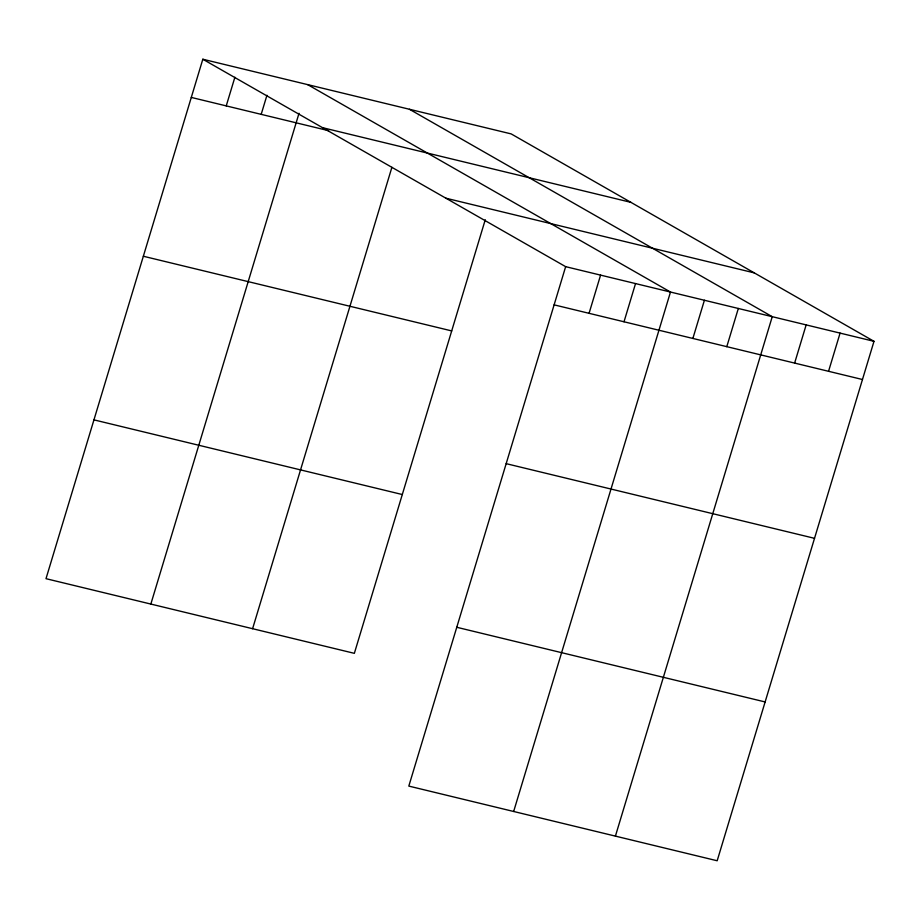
<?xml version="1.0" encoding="UTF-8"?>
<svg xmlns="http://www.w3.org/2000/svg" width="920" height="920" viewBox="0 0 920 920"><rect width="100%" height="100%" fill="white"/><g stroke="black" fill="none" stroke-linecap="round" stroke-linejoin="round"><path stroke-width="1.38" d="M202.825 59.236L565.65 266.662L408.813 786.094L717.174 860.763L874 341.32L511.186 133.906L202.825 59.236L46 578.68L354.349 653.338L485.265 219.742M226.239 105.892L234.887 77.245M261.188 114.356L266.95 95.266M150.845 604.06L299.023 113.275M252.597 628.705L391.897 167.314M589.064 313.317L600.587 275.126M624.013 321.77L635.536 283.578M513.659 811.474L670.484 292.042L307.671 84.629M692.875 338.445L704.409 300.253M726.788 346.667L738.323 308.476M615.411 836.119L772.248 316.687L409.423 109.261M794.627 363.089L806.161 324.898M828.552 371.3L840.086 333.109M322.552 127.684L630.913 202.354M191.291 97.428L328.693 130.697M445.912 198.214L754.273 272.872M565.65 266.662L874 341.32M554.116 304.853L862.466 379.511M143.347 256.243L451.709 330.912M506.172 463.657L814.522 538.327M93.943 419.865L402.304 494.534M456.768 627.279L765.118 701.948"/></g></svg>
